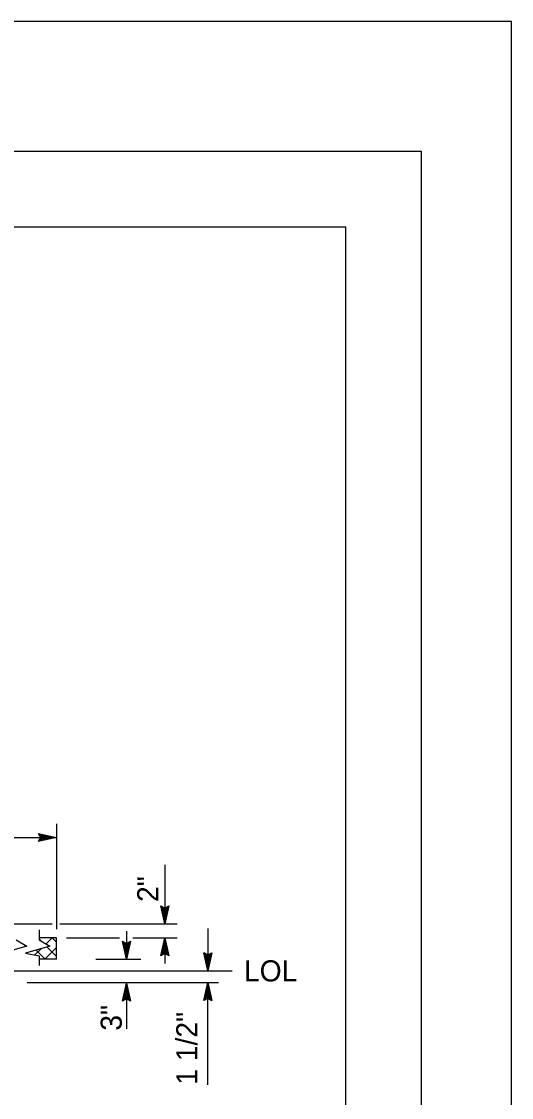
# Model space of a CAD drawing. Extents: x -893 to 867, y -474 to 712.
# Drawn here: x 704 to 866.5, y 355.4 to 712 of the extents above; entities that cross this region are included whole.
import ezdxf

# ---------------------------------------------------------------- set-up
doc = ezdxf.new("R2010")
doc.units = 0
for name, color, linetype in [('10 Sheet Format', 7, 'Continuous'), ('56 Stage 3 Anno', 7, 'Continuous'), ('57 Undefined', 7, 'Continuous'), ('60 Nongeo Data', 7, 'Continuous')]:
    doc.layers.add(name, color=color, linetype=linetype)

# ---------------------------------------------------------------- blocks, each defined once
blk = doc.blocks.new('AHT')
at = {"layer": '60 Nongeo Data'}
blk.add_lwpolyline([(-5.91, 1.32), (0, 0), (-5.91, -1.31), (-5.7, -0.96), (-1.37, 0), (-5.7, 0.97), (-5.49, 0.62), (-2.72, 0), (-5.49, -0.61), (-5.28, -0.26), (-4.08, 0), (-5.28, 0.27), (-5.12, 0), (-5.91, -1.31), (-5.12, 0)], close=True, dxfattribs=at)

msp = doc.modelspace()

# ---------------------------------------------------------------- linework, layer by layer
at = {"layer": '10 Sheet Format'}
for p in [(-813.45, 643.96), (811.55, -406.04)]:
    msp.add_line(p, (811.55, 643.96), dxfattribs=at)
for points in [[(-893.46, -474.05), (866.55, -474.05), (866.55, 711.96), (-893.46, 711.96)], [(-863.43, 668.96), (836.57, 668.96), (836.57, -431.04), (-863.43, -431.04)], [(-863.43, 668.96), (836.57, 668.96), (836.57, -431.04), (-863.43, -431.04)]]:
    msp.add_lwpolyline(points, close=True, dxfattribs=at)
at = {"layer": '56 Stage 3 Anno'}
for p, q in [((715.58, 446.1), (715.58, 411.17)), ((710.38, 441.56), (709.58, 442.9)), ((709.58, 442.9), (709.58, 442.9)), ((709.58, 442.9), (715.58, 441.56)), ((709.79, 442.54), (714.2, 441.56)), ((710.03, 442.18), (712.81, 441.56)), ((700.23, 441.56), (715.58, 441.56)), ((715.58, 441.56), (709.58, 440.23)), ((709.58, 440.23), (710.38, 441.56)), ((709.58, 440.23), (709.58, 440.23)), ((714.19, 441.56), (709.81, 440.59)), ((712.81, 441.56), (709.99, 440.94)), ((710.2, 441.84), (711.43, 441.56)), ((711.43, 441.56), (710.22, 441.29)), ((715.58, 441.56), (715.58, 441.56)), ((751.57, 432.51), (751.57, 422.95)), ((751.57, 422.95), (751.57, 412.87)), ((751.57, 412.87), (750.24, 418.87)), ((750.24, 418.87), (750.24, 418.87)), ((750.24, 418.87), (751.57, 418.07)), ((751.56, 414.26), (750.6, 418.64)), ((751.57, 415.64), (750.94, 418.46)), ((751.57, 417.02), (751.3, 418.23)), ((751.57, 418.07), (752.91, 418.87)), ((752.91, 418.87), (751.57, 412.87)), ((752.55, 418.66), (751.57, 414.25)), ((752.19, 418.42), (751.57, 415.64)), ((751.84, 418.25), (751.57, 417.02)), ((752.91, 418.87), (752.91, 418.87)), ((689.95, 412.89), (714.2, 412.89)), ((716.75, 412.89), (747.87, 412.89)), ((738.8, 410.46), (738.8, 401.21)), ((747.87, 412.89), (755.59, 412.89)), ((751.57, 412.87), (751.57, 412.87)), ((765.82, 411.32), (765.82, 397.32)), ((718.92, 408.26), (736.55, 408.26)), ((738.8, 401.21), (737.47, 407.21)), ((737.47, 407.21), (737.47, 407.21)), ((737.47, 407.21), (738.8, 406.41)), ((738.79, 402.6), (737.83, 406.97)), ((738.8, 403.97), (738.17, 406.8)), ((738.8, 405.35), (738.53, 406.56)), ((738.8, 406.41), (740.14, 407.21)), ((740.14, 407.21), (738.8, 401.21)), ((739.78, 406.99), (738.8, 402.59)), ((739.42, 406.76), (738.8, 403.97)), ((739.08, 406.58), (738.8, 405.35)), ((740.14, 407.21), (740.14, 407.21)), ((740.9, 408.26), (747.87, 408.26)), ((747.87, 408.26), (755.59, 408.26)), ((750.23, 402.26), (751.57, 408.26)), ((750.58, 402.47), (751.57, 406.88)), ((751.57, 408.26), (751.57, 399.78)), ((751.57, 408.26), (751.57, 408.26)), ((751.57, 408.26), (752.9, 402.26)), ((751.57, 406.86), (752.54, 402.49)), ((751.57, 403.06), (750.23, 402.26)), ((750.94, 402.71), (751.56, 405.49)), ((751.29, 402.88), (751.56, 404.11)), ((751.56, 405.49), (752.19, 402.67)), ((751.56, 404.11), (751.83, 402.9)), ((752.9, 402.26), (751.57, 403.06)), ((728.62, 401.21), (743.63, 401.21)), ((738.8, 401.21), (738.8, 401.21)), ((750.23, 402.26), (750.23, 402.26)), ((752.9, 402.26), (752.9, 402.26)), ((765.67, 397.32), (769.32, 397.32)), ((705.85, 393.46), (747.87, 393.46)), ((737.46, 387.28), (738.8, 393.28)), ((738.8, 393.28), (738.8, 378.07)), ((738.8, 393.28), (738.8, 393.28)), ((738.8, 393.28), (740.13, 387.28)), ((747.87, 393.46), (768.53, 393.46)), ((765.67, 393.47), (769.32, 393.47)), ((765.82, 359.58), (765.82, 393.47)), ((737.81, 387.49), (738.8, 391.9)), ((738.17, 387.73), (738.8, 390.51)), ((738.52, 387.9), (738.8, 389.13)), ((738.8, 391.89), (739.77, 387.51)), ((738.8, 390.51), (739.42, 387.69)), ((738.8, 389.13), (739.06, 387.92)), ((738.8, 388.08), (737.46, 387.28)), ((737.46, 387.28), (737.46, 387.28)), ((740.13, 387.28), (738.8, 388.08)), ((740.13, 387.28), (740.13, 387.28))]:
    msp.add_line(p, q, dxfattribs=at)
at = {"layer": '60 Nongeo Data'}
for p, q in [((709.82, 410.9), (709.82, 407.59)), ((702.21, 407.59), (705.73, 405.48)), ((715.58, 408.26), (709.82, 408.26)), ((709.82, 407.59), (713.35, 405.48)), ((715.58, 401.21), (715.58, 408.26)), ((705.73, 405.48), (697.73, 403.19)), ((713.35, 405.48), (705.34, 403.19)), ((705.34, 403.19), (709.82, 402.32)), ((709.82, 402.32), (709.82, 399.07)), ((715.58, 401.21), (709.82, 401.21)), ((437.69, 397.33), (747.87, 397.33)), ((747.87, 397.33), (773.91, 397.33))]:
    msp.add_line(p, q, dxfattribs=at)
for points in [[(710.59, 407.13), (709.82, 407.9)], [(712.09, 406.23), (714.12, 408.26)], [(715.58, 406.81), (714.13, 408.26)], [(705.51, 405.41), (705.02, 405.9)], [(708.45, 402.59), (710.53, 404.67)], [(711.85, 401.21), (708.86, 404.19)], [(711.74, 401.21), (715.58, 405.05)], [(715.58, 402.14), (712.49, 405.23)]]:
    msp.add_lwpolyline(points, dxfattribs=at)

# ---------------------------------------------------------------- block references
at = {"layer": '56 Stage 3 Anno', "xscale": 1.01693193362682, "yscale": 1.0119840213049267}
for p, rotation in [((765.82, 397.32), -90), ((765.82, 393.47), 90)]:
    msp.add_blockref('AHT', p, dxfattribs=dict(at, rotation=rotation))

# ---------------------------------------------------------------- texts
at = {"layer": '56 Stage 3 Anno'}
msp.add_text('1 1/2" ', height=7, rotation=90, dxfattribs=at).set_placement((762.32, 359.58))
at = {"layer": '57 Undefined'}
for s, p in [('2" ', (749.39, 420.16)), ('3" ', (737.26, 377.5))]:
    msp.add_text(s, height=7, rotation=90, dxfattribs=at).set_placement(p)
msp.add_text('LOL', height=7, dxfattribs=at).set_placement((777.8, 393.83))

doc.saveas('drawing.dxf')
